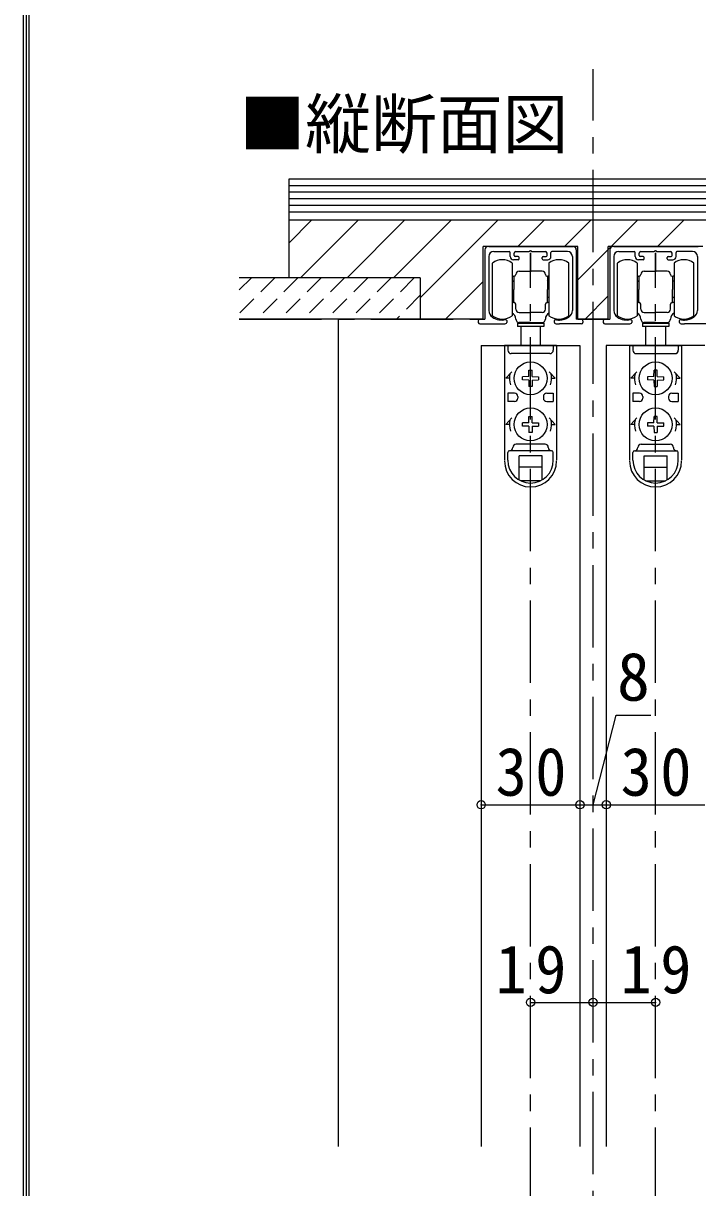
# Model space of a CAD drawing. Units: millimetres at full size, sheet at 1:5; some dimension numbers follow another scale. Extents: x -973 to 977, y -718 to 696.
# Drawn here: x -973.3 to -768.4, y -308.8 to 44.8 of the extents above; entities that cross this region are included whole.
import ezdxf
from ezdxf.enums import TextEntityAlignment as Align

# ---------------------------------------------------------------- set-up
doc = ezdxf.new("R2010")
doc.units = ezdxf.units.MM
doc.header["$LTSCALE"] = 5
doc.header["$PDMODE"] = 32
doc.header["$PDSIZE"] = 2.5
doc.linetypes.add('CHAIN1', pattern=[8, 5, -1, 1, -1])
doc.linetypes.add('DASHED1', pattern=[1.8, 1.2, -0.6])
for name, color, linetype in [('0-1_通り芯', 4, 'CHAIN1'), ('0-3_仕上げ', 2, 'Continuous'), ('0-4_枠', 3, 'Continuous'), ('0-6_扉', 6, 'Continuous'), ('0-A_文字', 7, 'Continuous'), ('0-B_寸法', 7, 'Continuous'), ('0-C_ハッチ', 4, 'DASHED1'), ('F-1_枠', 6, 'Continuous')]:
    doc.layers.add(name, color=color, linetype=linetype)
doc.styles.add('ＭＳ ゴシック', font='')
doc.styles.get('ＭＳ ゴシック').set_extended_font_data('MS Gothic')

msp = doc.modelspace()

# ---------------------------------------------------------------- linework, layer by layer
at = {"layer": '0-1_通り芯'}
for p, q in [((-800.19, -584.724), (-800.19, 30.849)), ((-819.19, -555.5), (-819.19, -25)), ((-781.19, -555.5), (-781.19, -25)), ((-907.69, -45), (-833.59, -45))]:
    msp.add_line(p, q, dxfattribs=at)
at = {"layer": '0-3_仕上げ'}
for p, q in [((-852.69, -32.5), (-907.69, -32.5)), ((-833.59, -45), (-907.69, -45))]:
    msp.add_line(p, q, dxfattribs=at)
at = {"layer": '0-4_枠', "color": 4}
msp.add_line((-877.69, -45), (-877.69, -296.25), dxfattribs=at)
at = {"layer": '0-6_扉'}
for p, q in [((-834.19, -53), (-834.19, -296.25)), ((-804.19, -53), (-804.19, -296.25)), ((-796.19, -53), (-796.19, -296.25))]:
    msp.add_line(p, q, dxfattribs=at)
at = {"layer": '0-B_寸法', "color": 3}
for p, q in [((-707.69, -2.5), (-892.69, -2.5)), ((-892.69, -2.5), (-892.69, -32.5)), ((-707.69, -4.5), (-892.69, -4.5)), ((-707.69, -6.5), (-892.69, -6.5)), ((-707.69, -8.5), (-892.69, -8.5)), ((-707.69, -10.5), (-892.69, -10.5)), ((-707.69, -12.5), (-892.69, -12.5)), ((-707.69, -15), (-892.69, -15)), ((-892.69, -21.956), (-885.734, -15)), ((-889.092, -32.5), (-871.592, -15)), ((-874.95, -32.5), (-857.45, -15)), ((-860.808, -32.5), (-843.308, -15)), ((-852.69, -38.525), (-829.166, -15)), ((-823.024, -23), (-815.024, -15)), ((-808.881, -23), (-800.881, -15)), ((-804.79, -33.051), (-786.739, -15)), ((-780.597, -23), (-772.597, -15)), ((-804.79, -23), (-833.59, -23)), ((-833.59, -45), (-833.59, -23)), ((-804.79, -45), (-804.79, -23)), ((-766.79, -23), (-795.59, -23)), ((-795.59, -45), (-795.59, -23)), ((-860.19, -32.5), (-892.69, -32.5)), ((-852.69, -32.5), (-892.69, -32.5)), ((-852.69, -32.5), (-852.69, -45)), ((-845.024, -45), (-833.59, -33.567)), ((-802.597, -45), (-795.59, -37.993)), ((-833.59, -45), (-852.69, -45)), ((-795.59, -45), (-804.79, -45))]:
    msp.add_line(p, q, dxfattribs=at)
at = {"layer": '0-B_寸法'}
for p, q in [((-833.09, -24), (-833.09, -29.871)), ((-831.89, -23), (-832.072, -23)), ((-831.89, -23), (-806.29, -23)), ((-830.39, -24.5), (-825.69, -24.5)), ((-823.69, -24.5), (-819.71, -24.5)), ((-819.71, -24.5), (-819.19, -24.2)), ((-807.99, -24.5), (-812.69, -24.5)), ((-805.29, -24), (-805.29, -29.642)), ((-795.09, -24), (-795.09, -29.871)), ((-793.89, -23), (-794.072, -23)), ((-793.89, -23), (-768.29, -23)), ((-792.39, -24.5), (-787.69, -24.5)), ((-785.69, -24.5), (-781.71, -24.5)), ((-781.71, -24.5), (-781.19, -24.2)), ((-769.99, -24.5), (-774.69, -24.5)), ((-833.09, -26.773), (-833.09, -45)), ((-831.89, -26), (-831.89, -42.371)), ((-830.79, -44), (-830.79, -28)), ((-825.39, -26), (-825.39, -24.8)), ((-824.79, -28), (-824.79, -36)), ((-822.99, -27), (-824.39, -27)), ((-824.19, -25.7), (-824.19, -25)), ((-822.99, -26), (-823.89, -26)), ((-822.69, -26.7), (-822.69, -26.3)), ((-819.19, -24.882), (-819.19, -30.679)), ((-815.69, -26.7), (-815.69, -26.3)), ((-815.39, -26), (-814.49, -26)), ((-815.39, -27), (-813.99, -27)), ((-814.19, -25.7), (-814.19, -25)), ((-813.59, -28), (-813.59, -36)), ((-812.99, -26), (-812.99, -24.8)), ((-807.59, -44), (-807.59, -28)), ((-806.49, -26), (-806.49, -42.371)), ((-805.29, -26.773), (-805.29, -45)), ((-795.09, -26.773), (-795.09, -45)), ((-793.89, -26), (-793.89, -42.371)), ((-792.79, -44), (-792.79, -28)), ((-787.39, -26), (-787.39, -24.8)), ((-786.79, -28), (-786.79, -36)), ((-784.99, -27), (-786.39, -27)), ((-786.19, -25.7), (-786.19, -25)), ((-784.99, -26), (-785.89, -26)), ((-784.69, -26.7), (-784.69, -26.3)), ((-781.19, -24.882), (-781.19, -30.679)), ((-777.69, -26.7), (-777.69, -26.3)), ((-777.39, -26), (-776.49, -26)), ((-777.39, -27), (-775.99, -27)), ((-776.19, -25.7), (-776.19, -25)), ((-775.59, -28), (-775.59, -36)), ((-774.99, -26), (-774.99, -24.8)), ((-769.59, -44), (-769.59, -28)), ((-768.49, -26), (-768.49, -42.371)), ((-822.69, -30.5), (-819.19, -30.5)), ((-815.69, -30.5), (-819.19, -30.5)), ((-784.69, -30.5), (-781.19, -30.5)), ((-777.69, -30.5), (-781.19, -30.5)), ((-824.79, -32), (-824.49, -32)), ((-824.79, -33.5), (-824.29, -33.5)), ((-824.29, -32.2), (-824.49, -32)), ((-824.49, -33.5), (-824.29, -33.3)), ((-824.29, -32), (-824.29, -36)), ((-824.19, -32), (-824.29, -32)), ((-814.19, -32), (-814.09, -32)), ((-814.09, -32), (-814.09, -36)), ((-814.09, -32.2), (-813.89, -32)), ((-813.89, -33.5), (-814.09, -33.3)), ((-813.59, -33.5), (-814.09, -33.5)), ((-813.59, -32), (-813.89, -32)), ((-786.79, -32), (-786.49, -32)), ((-786.79, -33.5), (-786.29, -33.5)), ((-786.29, -32.2), (-786.49, -32)), ((-786.49, -33.5), (-786.29, -33.3)), ((-786.29, -32), (-786.29, -36)), ((-786.19, -32), (-786.29, -32)), ((-776.19, -32), (-776.09, -32)), ((-776.09, -32), (-776.09, -36)), ((-776.09, -32.2), (-775.89, -32)), ((-775.89, -33.5), (-776.09, -33.3)), ((-775.59, -33.5), (-776.09, -33.5)), ((-775.59, -32), (-775.89, -32)), ((-824.79, -36), (-824.79, -44)), ((-824.79, -38.5), (-824.29, -38.5)), ((-824.29, -38.7), (-824.49, -38.5)), ((-824.29, -40), (-824.29, -36)), ((-814.09, -40), (-814.09, -36)), ((-814.09, -38.7), (-813.89, -38.5)), ((-813.59, -38.5), (-814.09, -38.5)), ((-813.59, -36), (-813.59, -44)), ((-786.79, -36), (-786.79, -44)), ((-786.79, -38.5), (-786.29, -38.5)), ((-786.29, -38.7), (-786.49, -38.5)), ((-786.29, -40), (-786.29, -36)), ((-776.09, -40), (-776.09, -36)), ((-776.09, -38.7), (-775.89, -38.5)), ((-775.59, -38.5), (-776.09, -38.5)), ((-775.59, -36), (-775.59, -44)), ((-833.09, -42.402), (-833.09, -42.475)), ((-824.79, -40), (-824.49, -40)), ((-824.29, -39.8), (-824.49, -40)), ((-824.19, -40), (-824.29, -40)), ((-823.69, -42), (-823.69, -40.5)), ((-814.69, -42), (-814.69, -40.5)), ((-814.19, -40), (-814.09, -40)), ((-814.09, -39.8), (-813.89, -40)), ((-813.59, -40), (-813.89, -40)), ((-795.09, -42.402), (-795.09, -42.475)), ((-786.79, -40), (-786.49, -40)), ((-786.29, -39.8), (-786.49, -40)), ((-786.19, -40), (-786.29, -40)), ((-785.69, -42), (-785.69, -40.5)), ((-776.69, -42), (-776.69, -40.5)), ((-776.19, -40), (-776.09, -40)), ((-776.09, -39.8), (-775.89, -40)), ((-775.59, -40), (-775.89, -40)), ((-835.09, -45.5), (-835.09, -46)), ((-834.59, -45), (-833.09, -45)), ((-826.44, -45.451), (-826.44, -46.066)), ((-822.69, -43), (-819.19, -43)), ((-815.69, -43), (-819.19, -43)), ((-811.94, -46.066), (-811.94, -45.451)), ((-803.79, -45), (-805.29, -45)), ((-803.29, -45.5), (-803.29, -46)), ((-797.09, -45.5), (-797.09, -46)), ((-796.59, -45), (-795.09, -45)), ((-788.44, -45.451), (-788.44, -46.066)), ((-784.69, -43), (-781.19, -43)), ((-777.69, -43), (-781.19, -43)), ((-773.94, -46.066), (-773.94, -45.451)), ((-834.59, -46.5), (-827.99, -46.5)), ((-823.19, -46.3), (-815.19, -46.3)), ((-823.19, -46.3), (-823.19, -47.3)), ((-815.19, -47.3), (-823.19, -47.3)), ((-819.19, -46), (-822.69, -46)), ((-822.19, -46), (-822.19, -46.3)), ((-822.19, -47.3), (-822.19, -52.8)), ((-819.19, -46), (-815.69, -46)), ((-816.19, -46), (-816.19, -46.3)), ((-816.19, -52.8), (-816.19, -47.3)), ((-815.19, -46.3), (-815.19, -47.3)), ((-803.79, -46.5), (-810.39, -46.5)), ((-796.59, -46.5), (-789.99, -46.5)), ((-785.19, -46.3), (-777.19, -46.3)), ((-785.19, -46.3), (-785.19, -47.3)), ((-777.19, -47.3), (-785.19, -47.3)), ((-781.19, -46), (-784.69, -46)), ((-784.19, -46), (-784.19, -46.3)), ((-784.19, -52.8), (-784.19, -47.3)), ((-781.19, -46), (-777.69, -46)), ((-778.19, -46), (-778.19, -46.3)), ((-778.19, -47.3), (-778.19, -52.8)), ((-777.19, -46.3), (-777.19, -47.3)), ((-765.79, -46.5), (-772.39, -46.5)), ((-811.334, -53), (-827.134, -53)), ((-827.091, -53), (-827.091, -87.9)), ((-826.091, -53), (-826.091, -54.5)), ((-812.291, -53), (-812.291, -54.5)), ((-811.291, -53), (-811.291, -87.9)), ((-789.09, -53), (-789.09, -87.9)), ((-789.047, -53), (-773.247, -53)), ((-788.09, -53), (-788.09, -54.5)), ((-774.29, -53), (-774.29, -54.5)), ((-773.29, -53), (-773.29, -87.9)), ((-813.291, -55.5), (-825.091, -55.5)), ((-787.09, -55.5), (-775.29, -55.5)), ((-824.848, -61), (-826.691, -63)), ((-825.591, -63), (-826.691, -63)), ((-819.711, -62.48), (-821.641, -62.514)), ((-821.641, -63.486), (-821.641, -62.514)), ((-819.711, -63.52), (-821.641, -63.486)), ((-819.711, -62.48), (-819.677, -60.55)), ((-819.711, -63.52), (-819.677, -65.45)), ((-819.677, -60.55), (-818.705, -60.55)), ((-818.672, -62.48), (-818.705, -60.55)), ((-818.672, -63.52), (-818.705, -65.45)), ((-818.672, -62.48), (-816.741, -62.514)), ((-818.672, -63.52), (-816.741, -63.486)), ((-816.741, -62.514), (-816.741, -63.486)), ((-813.534, -61), (-811.691, -63)), ((-812.791, -63), (-811.691, -63)), ((-786.846, -61), (-788.69, -63)), ((-787.59, -63), (-788.69, -63)), ((-781.709, -62.48), (-783.64, -62.514)), ((-783.64, -62.514), (-783.64, -63.486)), ((-781.709, -63.52), (-783.64, -63.486)), ((-781.709, -62.48), (-781.676, -60.55)), ((-781.709, -63.52), (-781.676, -65.45)), ((-780.704, -60.55), (-781.676, -60.55)), ((-780.67, -62.48), (-780.704, -60.55)), ((-780.67, -63.52), (-780.704, -65.45)), ((-780.67, -62.48), (-778.74, -62.514)), ((-780.67, -63.52), (-778.74, -63.486)), ((-778.74, -63.486), (-778.74, -62.514)), ((-775.533, -61), (-773.69, -63)), ((-774.79, -63), (-773.69, -63)), ((-818.705, -65.45), (-819.677, -65.45)), ((-781.676, -65.45), (-780.704, -65.45)), ((-826.091, -67.5), (-826.091, -70)), ((-824.091, -67.5), (-826.091, -67.5)), ((-824.091, -70), (-826.091, -70)), ((-823.091, -68.5), (-823.091, -69)), ((-815.291, -68.5), (-815.291, -69)), ((-814.291, -67.5), (-812.291, -67.5)), ((-814.291, -70), (-812.291, -70)), ((-812.291, -67.5), (-812.291, -70)), ((-788.09, -67.5), (-788.09, -70)), ((-786.09, -67.5), (-788.09, -67.5)), ((-786.09, -70), (-788.09, -70)), ((-785.09, -68.5), (-785.09, -69)), ((-777.29, -68.5), (-777.29, -69)), ((-776.29, -67.5), (-774.29, -67.5)), ((-776.29, -70), (-774.29, -70)), ((-774.29, -67.5), (-774.29, -70)), ((-824.848, -75), (-826.691, -77)), ((-825.591, -77), (-826.691, -77)), ((-819.711, -76.48), (-821.641, -76.514)), ((-821.641, -77.486), (-821.641, -76.514)), ((-819.711, -77.52), (-821.641, -77.486)), ((-819.711, -76.48), (-819.677, -74.55)), ((-819.711, -77.52), (-819.677, -79.45)), ((-819.677, -74.55), (-818.705, -74.55)), ((-818.672, -76.48), (-818.705, -74.55)), ((-818.672, -77.52), (-818.705, -79.45)), ((-818.672, -76.48), (-816.741, -76.514)), ((-818.672, -77.52), (-816.741, -77.486)), ((-816.741, -76.514), (-816.741, -77.486)), ((-813.534, -75), (-811.691, -77)), ((-812.791, -77), (-811.691, -77)), ((-786.846, -75), (-788.69, -77)), ((-787.59, -77), (-788.69, -77)), ((-781.709, -76.48), (-783.64, -76.514)), ((-783.64, -76.514), (-783.64, -77.486)), ((-781.709, -77.52), (-783.64, -77.486)), ((-781.709, -76.48), (-781.676, -74.55)), ((-781.709, -77.52), (-781.676, -79.45)), ((-780.704, -74.55), (-781.676, -74.55)), ((-780.67, -76.48), (-780.704, -74.55)), ((-780.67, -77.52), (-780.704, -79.45)), ((-780.67, -76.48), (-778.74, -76.514)), ((-780.67, -77.52), (-778.74, -77.486)), ((-778.74, -77.486), (-778.74, -76.514)), ((-775.533, -75), (-773.69, -77)), ((-774.79, -77), (-773.69, -77)), ((-818.705, -79.45), (-819.677, -79.45)), ((-781.676, -79.45), (-780.704, -79.45)), ((-814.791, -83), (-823.591, -83)), ((-785.59, -83), (-776.79, -83)), ((-826.091, -87.9), (-826.091, -85.5)), ((-812.791, -85), (-825.591, -85)), ((-815.691, -86.5), (-822.691, -86.5)), ((-822.691, -93.846), (-822.691, -86.5)), ((-815.691, -93.846), (-815.691, -86.5)), ((-812.291, -87.9), (-812.291, -85.5)), ((-788.09, -87.9), (-788.09, -85.5)), ((-787.59, -85), (-774.79, -85)), ((-784.69, -86.5), (-777.69, -86.5)), ((-784.69, -93.846), (-784.69, -86.5)), ((-777.69, -93.846), (-777.69, -86.5)), ((-774.29, -87.9), (-774.29, -85.5)), ((-815.691, -90), (-822.691, -90)), ((-784.69, -90), (-777.69, -90)), ((-816.163, -94.1), (-822.219, -94.1)), ((-784.218, -94.1), (-778.161, -94.1))]:
    msp.add_line(p, q, dxfattribs=at)
at = {"layer": '0-B_寸法', "color": 2}
msp.add_line((-795.59, -45), (-804.79, -45), dxfattribs=at)
at = {"layer": '0-B_寸法', "color": 4, "linetype": 'CHAIN1'}
msp.add_line((-804.79, -45), (-795.59, -45), dxfattribs=at)
at = {"layer": '0-B_寸法', "color": 6}
for p, q in [((-834.19, -53), (-804.19, -53)), ((-766.19, -53), (-796.19, -53))]:
    msp.add_line(p, q, dxfattribs=at)
at = {"layer": '0-B_寸法', "color": 4}
for p, q in [((-834.19, -192.5), (-804.19, -192.5)), ((-804.19, -192.5), (-796.19, -192.5)), ((-796.19, -192.5), (-766.19, -192.5)), ((-819.19, -252.5), (-800.19, -252.5)), ((-800.19, -252.5), (-781.19, -252.5))]:
    msp.add_line(p, q, dxfattribs=at)
at = {"layer": '0-B_寸法'}
for points in [[(-819.19, -24.2), (-818.671, -24.5), (-814.69, -24.5)], [(-781.19, -24.2), (-780.671, -24.5), (-776.69, -24.5)]]:
    msp.add_lwpolyline(points, dxfattribs=at)
at = {"layer": '0-B_寸法', "color": 4}
msp.add_lwpolyline([(-800.19, -192.5), (-793.167, -165.3), (-782.661, -165.3)], dxfattribs=at)
at = {"layer": '0-B_寸法'}
for centre in [(-819.191, -63), (-781.19, -63), (-819.191, -77), (-781.19, -77)]:
    msp.add_circle(centre, 5, dxfattribs=at)
for centre, radius, start, end in [((-832.09, -24), 1, 90, 180), ((-830.39, -26), 1.5, 90, 180), ((-825.69, -24.8), 0.3, 0, 90), ((-823.69, -25), 0.5, 90, 180), ((-814.69, -25), 0.5, 0, 90), ((-812.69, -24.8), 0.3, 90, 180), ((-807.99, -26), 1.5, 0, 90), ((-806.29, -24), 1, 0, 90), ((-794.09, -24), 1, 90, 180), ((-792.39, -26), 1.5, 90, 180), ((-787.69, -24.8), 0.3, 0, 90), ((-785.69, -25), 0.5, 90, 180), ((-776.69, -25), 0.5, 0, 90), ((-774.69, -24.8), 0.3, 90, 180), ((-769.99, -26), 1.5, 0, 90), ((-827.79, -32), 5, 53.1301, 126.8699), ((-824.39, -26), 1, 180, 270), ((-823.89, -25.7), 0.3, 180, 270), ((-822.99, -26.3), 0.3, 0, 90), ((-822.99, -26.7), 0.3, 270, 0), ((-815.39, -26.3), 0.3, 90, 180), ((-815.39, -26.7), 0.3, 180, 270), ((-814.49, -25.7), 0.3, 270, 0), ((-813.99, -26), 1, 270, 0), ((-810.59, -32), 5, 53.1301, 126.8699), ((-789.79, -32), 5, 53.1301, 126.8699), ((-786.39, -26), 1, 180, 270), ((-785.89, -25.7), 0.3, 180, 270), ((-784.99, -26.3), 0.3, 0, 90), ((-784.99, -26.7), 0.3, 270, 0), ((-777.39, -26.3), 0.3, 90, 180), ((-777.39, -26.7), 0.3, 180, 270), ((-776.49, -25.7), 0.3, 270, 0), ((-775.99, -26), 1, 270, 0), ((-772.59, -32), 5, 53.1301, 126.8699), ((-824.19, -31.5), 0.5, 270, 0), ((-822.69, -31.5), 1, 90, 180), ((-815.69, -31.5), 1, 0, 90), ((-814.19, -31.5), 0.5, 180, 270), ((-786.19, -31.5), 0.5, 270, 0), ((-784.69, -31.5), 1, 90, 180), ((-777.69, -31.5), 1, 0, 90), ((-776.19, -31.5), 0.5, 180, 270), ((-829.39, -42.371), 2.5, 180, 235.9442), ((-824.19, -40.5), 0.5, 0, 90), ((-822.69, -42), 1, 180, 270), ((-815.69, -42), 1, 270, 0), ((-814.19, -40.5), 0.5, 90, 180), ((-808.99, -42.371), 2.5, 304.0558, 0), ((-791.39, -42.371), 2.5, 180, 235.9442), ((-786.19, -40.5), 0.5, 0, 90), ((-784.69, -42), 1, 180, 270), ((-777.69, -42), 1, 270, 0), ((-776.19, -40.5), 0.5, 90, 180), ((-770.99, -42.371), 2.5, 304.0558, 0), ((-834.59, -45.5), 0.5, 90, 180), ((-827.79, -40), 5, 233.1301, 306.8699), ((-827.99, -40.3), 5, 235.9442, 283.64168), ((-826.74, -45.451), 0.3, 360, 103.64168), ((-825.69, -45), 2, 0, 63.25632), ((-822.69, -45), 1, 180, 270), ((-815.69, -45), 1, 270, 0), ((-812.69, -45), 2, 116.74368, 180), ((-810.59, -40), 5, 233.1301, 306.8699), ((-811.64, -45.451), 0.3, 76.35832, 180), ((-810.39, -40.3), 5, 256.35832, 270), ((-810.39, -40.3), 5, 270, 304.0558), ((-803.79, -45.5), 0.5, 0, 90), ((-796.59, -45.5), 0.5, 90, 180), ((-789.79, -40), 5, 233.1301, 306.8699), ((-789.99, -40.3), 5, 235.9442, 283.64168), ((-788.74, -45.451), 0.3, 360, 103.64168), ((-787.69, -45), 2, 0, 63.25632), ((-784.69, -45), 1, 180, 270), ((-777.69, -45), 1, 270, 0), ((-774.69, -45), 2, 116.74368, 180), ((-772.59, -40), 5, 233.1301, 306.8699), ((-773.64, -45.451), 0.3, 76.35832, 180), ((-772.39, -40.3), 5, 256.35832, 270), ((-772.39, -40.3), 5, 270, 304.0558), ((-834.59, -46), 0.5, 180, 270), ((-827.99, -40.3), 6.2, 270, 282.23163), ((-826.74, -46.066), 0.3, 282.23163, 0), ((-811.64, -46.066), 0.3, 180, 257.76837), ((-810.39, -40.3), 6.2, 257.76837, 270), ((-803.79, -46), 0.5, 270, 0), ((-796.59, -46), 0.5, 180, 270), ((-789.99, -40.3), 6.2, 270, 282.23163), ((-788.74, -46.066), 0.3, 282.23163, 0), ((-773.64, -46.066), 0.3, 180, 257.76837), ((-772.39, -40.3), 6.2, 257.76837, 270), ((-825.091, -54.5), 1, 180, 270), ((-813.291, -54.5), 1, 270, 0), ((-787.09, -54.5), 1, 180, 270), ((-775.29, -54.5), 1, 270, 0), ((-819.191, -63), 6.4, 167.82427, 198.20996), ((-819.191, -63), 6.4, 341.79004, 12.17573), ((-781.19, -63), 6.4, 167.82427, 198.20996), ((-781.19, -63), 6.4, 341.79004, 12.17573), ((-824.091, -68.5), 1, 0, 90), ((-824.091, -69), 1, 270, 0), ((-814.291, -68.5), 1, 90, 180), ((-814.291, -69), 1, 180, 270), ((-786.09, -68.5), 1, 0, 90), ((-786.09, -69), 1, 270, 0), ((-776.29, -68.5), 1, 90, 180), ((-776.29, -69), 1, 180, 270), ((-819.191, -77), 6.4, 167.82427, 198.20996), ((-819.191, -77), 6.4, 341.79004, 12.17573), ((-781.19, -77), 6.4, 167.82427, 198.20996), ((-781.19, -77), 6.4, 341.79004, 12.17573), ((-825.591, -84), 1, 270, 0), ((-823.591, -84), 1, 90, 180), ((-814.791, -84), 1, 0, 90), ((-812.791, -84), 1, 180, 270), ((-787.59, -84), 1, 270, 0), ((-785.59, -84), 1, 90, 180), ((-776.79, -84), 1, 0, 90), ((-774.79, -84), 1, 180, 270), ((-819.191, -88.1), 7.9, 180, 0), ((-825.591, -85.5), 0.5, 90, 180), ((-819.191, -87.9), 6.9, 180, 0), ((-812.791, -85.5), 0.5, 0, 90), ((-781.19, -88.1), 7.9, 180, 0), ((-787.59, -85.5), 0.5, 90, 180), ((-781.19, -87.9), 6.9, 180, 0), ((-774.79, -85.5), 0.5, 0, 90)]:
    msp.add_arc(centre, radius, start, end, dxfattribs=at)
for p in [(-834.19, -192.5), (-804.19, -192.5), (-796.19, -192.5), (-819.19, -252.5), (-800.19, -252.5), (-781.19, -252.5)]:
    msp.add_point(p, dxfattribs=at)
at = {"layer": '0-C_ハッチ'}
for p, q in [((-904.018, -32.5), (-907.69, -36.173)), ((-896.947, -32.5), (-907.69, -43.244)), ((-889.876, -32.5), (-902.376, -45)), ((-882.805, -32.5), (-895.305, -45)), ((-875.734, -32.5), (-888.234, -45)), ((-868.662, -32.5), (-881.162, -45)), ((-861.591, -32.5), (-874.091, -45)), ((-854.52, -32.5), (-867.02, -45)), ((-852.69, -37.741), (-859.949, -45))]:
    msp.add_line(p, q, dxfattribs=at)
at = {"layer": 'F-1_枠'}
for p, q in [((-973.347, 695.833), (-973.347, -700.833)), ((-972.514, 695.833), (-972.514, -700.833)), ((-971.68, 695.833), (-971.68, -700.833))]:
    msp.add_line(p, q, dxfattribs=at)

# ---------------------------------------------------------------- texts
at = {"layer": '0-A_文字', "style": 'ＭＳ ゴシック'}
msp.add_text('■縦断面図', height=14.66, dxfattribs=at).set_placement((-907.69, 2.5), align=Align.BOTTOM_LEFT)
at = {"layer": '0-B_寸法', "style": 'ＭＳ ゴシック'}
msp.add_text('8', height=14.66, dxfattribs=at).set_placement((-792.914, -165.3), align=Align.BOTTOM_LEFT)
at = {"layer": '0-B_寸法', "char_height": 14.66, "attachment_point": 7, "style": 'ＭＳ ゴシック'}
for s, insert in [('\\T1.27;\\W0.95;30', (-829.815, -190)), ('\\T1.27;\\W0.95;30', (-791.815, -190)), ('\\T1.27;\\W0.95;19', (-829.815, -250)), ('\\T1.27;\\W0.95;19', (-791.815, -250))]:
    msp.add_mtext(s, dxfattribs=dict(at, insert=insert))

doc.saveas('drawing.dxf')
